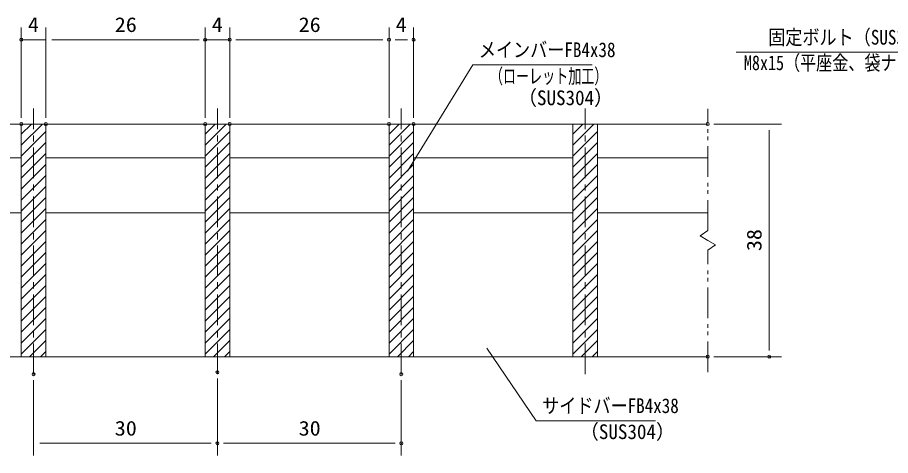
# Model space of a CAD drawing. Units: millimetres, scale not verified, with parts at other scales. Extents: x -1050 to 1050, y -742 to 742.
# Drawn here: x -659 to 54, y -490 to -132 of the extents above; entities that cross this region are included whole.
import ezdxf
from ezdxf.enums import TextEntityAlignment as Align

# ---------------------------------------------------------------- set-up
doc = ezdxf.new("R2010")
doc.units = ezdxf.units.MM
doc.header["$LTSCALE"] = 5
doc.header["$PDMODE"] = 32
doc.header["$PDSIZE"] = 2.5
doc.linetypes.add('CHAIN1', pattern=[8, 5, -1, 1, -1])
doc.linetypes.add('DOUBLE_CHAIN1', pattern=[8.8, 5, -1, 0.6, -0.6, 0.6, -1])
for name, color, linetype, lineweight in [('0-1_寸法注釈', 2, 'Continuous', 9), ('0-2_蓋', 5, 'Continuous', 9), ('0-4_DEFPOINTS', 134, 'Continuous', 9), ('0-5_ハッチング', 4, 'Continuous', 9), ('0-6_想像線', 134, 'DOUBLE_CHAIN1', 9), ('0-7_中心線', 6, 'CHAIN1', 9)]:
    doc.layers.add(name, color=color, linetype=linetype, lineweight=lineweight)
doc.styles.add('ＭＳ ゴシック', font='')
doc.styles.get('ＭＳ ゴシック').set_extended_font_data('MS Gothic')

msp = doc.modelspace()

# ---------------------------------------------------------------- linework, layer by layer
at = {"layer": '0-1_寸法注釈'}
for p, q in [((-655.45, -213.808), (-655.45, -139.9)), ((-635.45, -213.808), (-635.45, -139.9)), ((-635.45, -213.808), (-635.45, -139.9)), ((-505.45, -213.808), (-505.45, -139.9)), ((-505.45, -213.808), (-505.45, -139.9)), ((-485.45, -213.808), (-485.45, -139.9)), ((-485.45, -213.808), (-485.45, -139.9)), ((-355.45, -213.808), (-355.45, -139.9)), ((-355.45, -213.808), (-355.45, -139.9)), ((-335.45, -213.808), (-335.45, -139.9)), ((-635.45, -149.9), (-655.45, -149.9)), ((-630.45, -149.9), (-510.45, -149.9)), ((-630.45, -149.9), (-625.45, -149.9)), ((-510.45, -149.9), (-515.45, -149.9)), ((-505.45, -149.9), (-485.45, -149.9)), ((-480.45, -149.9), (-475.45, -149.9)), ((-480.45, -149.9), (-360.45, -149.9)), ((-350.45, -149.9), (-340.45, -149.9)), ((-90.45, -218.808), (-35.285, -218.808)), ((-45.285, -223.808), (-45.285, -403.808)), ((-90.45, -408.808), (-35.285, -408.808)), ((-495.45, -426.51), (-495.45, -489.529)), ((-495.45, -426.51), (-495.45, -489.529)), ((-645.45, -428.035), (-645.45, -489.529)), ((-345.45, -428.035), (-345.45, -489.529)), ((-640.45, -479.529), (-500.45, -479.529)), ((-490.45, -479.529), (-350.45, -479.529))]:
    msp.add_line(p, q, dxfattribs=at)
for points in [[(-72.197, -160.011), (108.447, -160.011), (199.805, -323.336)], [(-189.764, -170.417), (-286.954, -170.417), (-340.476, -257.159)], [(-138.143, -461.117), (-235.333, -461.117), (-275.643, -401.797)]]:
    msp.add_lwpolyline(points, dxfattribs=at)
at = {"layer": '0-2_蓋'}
for p, q in [((-895.45, -218.808), (-95.45, -218.808)), ((-655.45, -218.808), (-635.45, -218.808)), ((-655.45, -218.808), (-655.45, -408.808)), ((-635.45, -408.808), (-635.45, -218.808)), ((-505.45, -218.808), (-485.45, -218.808)), ((-505.45, -218.808), (-505.45, -408.808)), ((-485.45, -408.808), (-485.45, -218.808)), ((-355.45, -218.808), (-335.45, -218.808)), ((-355.45, -218.808), (-355.45, -408.808)), ((-335.45, -408.808), (-335.45, -218.808)), ((-205.45, -218.808), (-185.45, -218.808)), ((-205.45, -218.808), (-205.45, -408.808)), ((-185.45, -408.808), (-185.45, -218.808)), ((-785.45, -246.308), (-655.45, -246.308)), ((-635.45, -246.308), (-505.45, -246.308)), ((-485.45, -246.308), (-355.45, -246.308)), ((-335.45, -246.308), (-205.45, -246.308)), ((-185.45, -246.308), (-95.45, -246.308)), ((-785.45, -291.308), (-655.45, -291.308)), ((-635.45, -291.308), (-505.45, -291.308)), ((-485.45, -291.308), (-355.45, -291.308)), ((-335.45, -291.308), (-205.45, -291.308)), ((-185.45, -291.308), (-95.45, -291.308)), ((-895.45, -408.808), (-95.45, -408.808)), ((-655.45, -408.808), (-635.45, -408.808)), ((-505.45, -408.808), (-485.45, -408.808)), ((-355.45, -408.808), (-335.45, -408.808)), ((-205.45, -408.808), (-185.45, -408.808))]:
    msp.add_line(p, q, dxfattribs=at)
at = {"layer": '0-4_DEFPOINTS'}
for p in [(-655.45, -149.9), (-505.45, -149.9), (-485.45, -149.9), (-355.45, -149.9), (-335.45, -149.9), (-655.45, -218.808), (-635.45, -218.808), (-505.45, -218.808), (-485.45, -218.808), (-355.45, -218.808), (-335.45, -218.808), (-95.45, -218.808), (-95.45, -408.808), (-45.285, -408.808), (-645.45, -423.035), (-495.45, -421.51), (-345.45, -423.035), (-495.45, -479.529), (-345.45, -479.529)]:
    msp.add_point(p, dxfattribs=at)
at = {"layer": '0-5_ハッチング'}
for p, q in [((-655.45, -227.019), (-647.239, -218.808)), ((-655.45, -235.999), (-638.259, -218.808)), ((-505.45, -227.019), (-497.239, -218.808)), ((-505.45, -235.999), (-488.259, -218.808)), ((-355.45, -227.019), (-347.239, -218.808)), ((-355.45, -235.999), (-338.259, -218.808)), ((-205.45, -227.019), (-197.239, -218.808)), ((-205.45, -235.999), (-188.259, -218.808)), ((-655.45, -244.98), (-635.45, -224.98)), ((-505.45, -244.98), (-485.45, -224.98)), ((-355.45, -244.98), (-335.45, -224.98)), ((-205.45, -244.98), (-185.45, -224.98)), ((-655.45, -253.96), (-635.45, -233.96)), ((-505.45, -253.96), (-485.45, -233.96)), ((-355.45, -253.96), (-335.45, -233.96)), ((-205.45, -253.96), (-185.45, -233.96)), ((-655.45, -262.94), (-635.45, -242.94)), ((-505.45, -262.94), (-485.45, -242.94)), ((-355.45, -262.94), (-335.45, -242.94)), ((-205.45, -262.94), (-185.45, -242.94)), ((-655.45, -271.92), (-635.45, -251.92)), ((-505.45, -271.92), (-485.45, -251.92)), ((-355.45, -271.92), (-335.45, -251.92)), ((-205.45, -271.92), (-185.45, -251.92)), ((-655.45, -280.901), (-635.45, -260.901)), ((-505.45, -280.901), (-485.45, -260.901)), ((-355.45, -280.901), (-335.45, -260.901)), ((-205.45, -280.901), (-185.45, -260.901)), ((-655.45, -289.881), (-635.45, -269.881)), ((-505.45, -289.881), (-485.45, -269.881)), ((-355.45, -289.881), (-335.45, -269.881)), ((-205.45, -289.881), (-185.45, -269.881)), ((-655.45, -298.861), (-635.45, -278.861)), ((-505.45, -298.861), (-485.45, -278.861)), ((-355.45, -298.861), (-335.45, -278.861)), ((-205.45, -298.861), (-185.45, -278.861)), ((-655.45, -307.841), (-635.45, -287.841)), ((-505.45, -307.841), (-485.45, -287.841)), ((-355.45, -307.841), (-335.45, -287.841)), ((-205.45, -307.841), (-185.45, -287.841)), ((-655.45, -316.822), (-635.45, -296.822)), ((-505.45, -316.822), (-485.45, -296.822)), ((-355.45, -316.822), (-335.45, -296.822)), ((-205.45, -316.822), (-185.45, -296.822)), ((-655.45, -325.802), (-635.45, -305.802)), ((-505.45, -325.802), (-485.45, -305.802)), ((-355.45, -325.802), (-335.45, -305.802)), ((-205.45, -325.802), (-185.45, -305.802)), ((-655.45, -334.782), (-635.45, -314.782)), ((-505.45, -334.782), (-485.45, -314.782)), ((-355.45, -334.782), (-335.45, -314.782)), ((-205.45, -334.782), (-185.45, -314.782)), ((-655.45, -343.762), (-635.45, -323.762)), ((-505.45, -343.762), (-485.45, -323.762)), ((-355.45, -343.762), (-335.45, -323.762)), ((-205.45, -343.762), (-185.45, -323.762)), ((-655.45, -352.743), (-635.45, -332.743)), ((-505.45, -352.743), (-485.45, -332.743)), ((-355.45, -352.743), (-335.45, -332.743)), ((-205.45, -352.743), (-185.45, -332.743)), ((-655.45, -361.723), (-635.45, -341.723)), ((-505.45, -361.723), (-485.45, -341.723)), ((-355.45, -361.723), (-335.45, -341.723)), ((-205.45, -361.723), (-185.45, -341.723)), ((-655.45, -370.703), (-635.45, -350.703)), ((-505.45, -370.703), (-485.45, -350.703)), ((-355.45, -370.703), (-335.45, -350.703)), ((-205.45, -370.703), (-185.45, -350.703)), ((-655.45, -379.684), (-635.45, -359.684)), ((-505.45, -379.684), (-485.45, -359.684)), ((-355.45, -379.684), (-335.45, -359.684)), ((-205.45, -379.684), (-185.45, -359.684)), ((-655.45, -388.664), (-635.45, -368.664)), ((-505.45, -388.664), (-485.45, -368.664)), ((-355.45, -388.664), (-335.45, -368.664)), ((-205.45, -388.664), (-185.45, -368.664)), ((-655.45, -397.644), (-635.45, -377.644)), ((-505.45, -397.644), (-485.45, -377.644)), ((-355.45, -397.644), (-335.45, -377.644)), ((-205.45, -397.644), (-185.45, -377.644)), ((-655.45, -406.624), (-635.45, -386.624)), ((-505.45, -406.624), (-485.45, -386.624)), ((-355.45, -406.624), (-335.45, -386.624)), ((-205.45, -406.624), (-185.45, -386.624)), ((-648.654, -408.808), (-635.45, -395.605)), ((-498.654, -408.808), (-485.45, -395.605)), ((-348.654, -408.808), (-335.45, -395.605)), ((-198.654, -408.808), (-185.45, -395.605)), ((-639.674, -408.808), (-635.45, -404.585)), ((-489.674, -408.808), (-485.45, -404.585)), ((-339.674, -408.808), (-335.45, -404.585)), ((-189.674, -408.808), (-185.45, -404.585))]:
    msp.add_line(p, q, dxfattribs=at)
for points in [[(-635.45, -218.808), (-655.45, -218.808), (-655.45, -408.808), (-635.45, -408.808)], [(-485.45, -218.808), (-505.45, -218.808), (-505.45, -408.808), (-485.45, -408.808)], [(-335.45, -218.808), (-355.45, -218.808), (-355.45, -408.808), (-335.45, -408.808)], [(-185.45, -218.808), (-205.45, -218.808), (-205.45, -408.808), (-185.45, -408.808)]]:
    msp.add_lwpolyline(points, close=True, dxfattribs=at)
at = {"layer": '0-6_想像線'}
for p, q in [((-95.45, -305.859), (-95.45, -206.308)), ((-95.45, -305.859), (-101.743, -310.072)), ((-101.743, -310.072), (-95.45, -313.808)), ((-95.45, -421.308), (-95.45, -321.757))]:
    msp.add_line(p, q, dxfattribs=at)
msp.add_lwpolyline([(-95.45, -321.757), (-89.157, -317.545), (-95.45, -313.808)], dxfattribs=at)
at = {"layer": '0-7_中心線'}
for p, q in [((-645.45, -423.035), (-645.45, -206.106)), ((-495.45, -423.035), (-495.45, -206.106)), ((-345.45, -423.035), (-345.45, -206.106)), ((-195.45, -423.035), (-195.45, -206.106))]:
    msp.add_line(p, q, dxfattribs=at)

# ---------------------------------------------------------------- texts
at = {"layer": '0-1_寸法注釈', "color": 7, "style": 'ＭＳ ゴシック'}
for s, height, width, p in [('4', 12.02, 1.1, (-650.035, -147.213)), ('26', 12.02, 1.1, (-579.183, -147.213)), ('4', 12.02, 1.1, (-500.035, -147.213)), ('26', 12.02, 1.1, (-429.183, -147.213)), ('4', 12.02, 1.1, (-350.035, -147.213)), ('固定ボルト（SUS304）', 12.03, 0.85, (-46.103, -157.534)), ('メインバーFB4x38', 12.03, 0.85, (-282.177, -167.73)), ('M8x15（平座金、袋ナット付）', 12.02, 0.8, (-65.928, -178.368)), ('（ローレット加工）', 12.02, 0.65, (-273.177, -189.285)), ('（SUS304）', 12.02, 0.95, (-250.33, -206.949)), ('サイドバーFB4x38', 12.03, 0.85, (-230.556, -458.43)), ('30', 12.02, 1.1, (-579.183, -476.842)), ('30', 12.02, 1.1, (-429.183, -476.842)), ('（SUS304）', 12.02, 0.95, (-199.847, -479.674))]:
    msp.add_text(s, height=height, dxfattribs=dict(at, width=width)).set_placement(p, align=Align.BOTTOM_LEFT)
at = {"layer": '0-1_寸法注釈', "color": 7, "style": 'ＭＳ ゴシック', "width": 1.1}
msp.add_text('38', height=12.02, rotation=90, dxfattribs=at).set_placement((-47.972, -322.542), align=Align.BOTTOM_LEFT)

doc.saveas('drawing.dxf')
